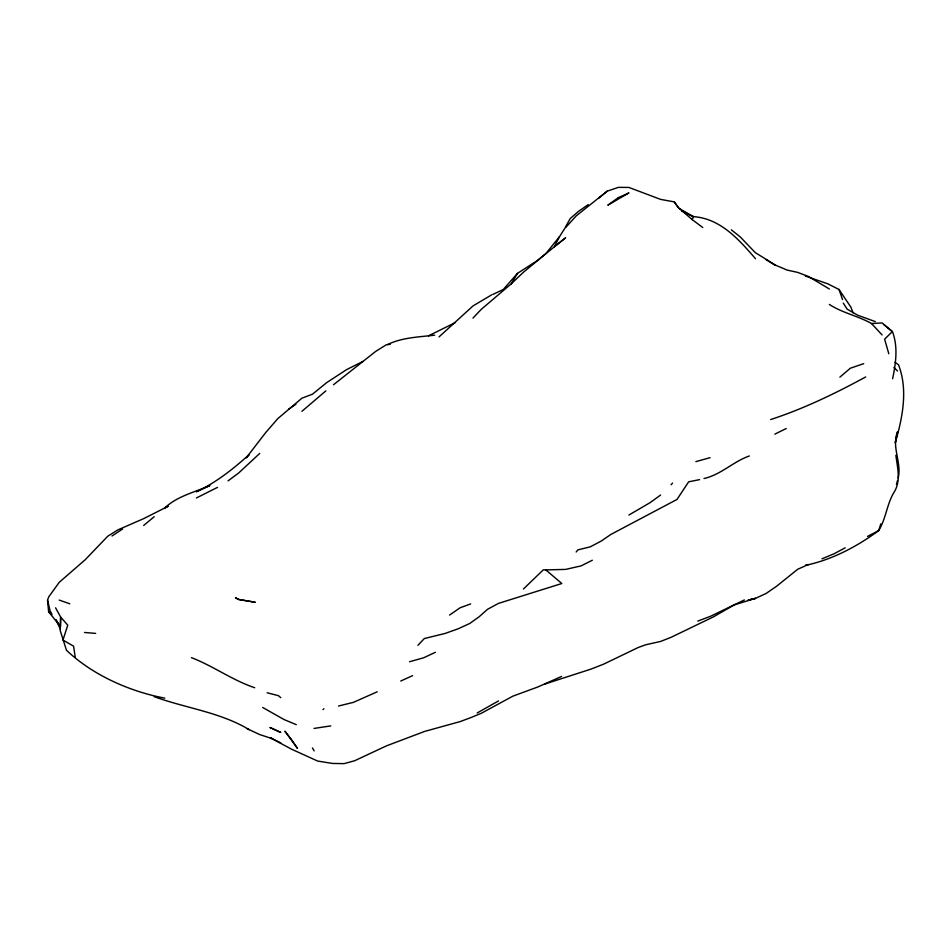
<?xml version="1.0" encoding="UTF-8"?>
<svg xmlns="http://www.w3.org/2000/svg" width="951" height="951" viewBox="0 0 951 951"><rect width="100%" height="100%" fill="white"/><g stroke="black" fill="none" stroke-linecap="round" stroke-linejoin="round"><path stroke-width="1.43" d="M60.507 626.626L60.638 617.08L55.586 607.82M270.286 727.527L280.795 732.448L270.001 727.646M892.644 378.712C895.783 363.282 898.16 347.365 892.644 332.089L882.1 322.924L871.544 323.542C858.04 315.922 842.479 312.962 829.355 304.451M472.968 318.11L481.23 309.372L511.234 283.838L517.475 273.377L537.41 260.515L546.076 253.335L559.461 236.704L564.632 228.656M896.448 484.451L897.506 480.528M898.208 477.901C901.905 462.709 891.313 447.041 897.506 431.873L895.295 442.786C902.428 417.858 908.253 389.922 898.493 364.78L894.986 362.295M880.816 523.894L878.665 530.634C857.267 546.397 832.351 559.652 806.139 565.203M59.556 625.318L48.632 611.838L47.55 600.271L48.715 596.895L59.259 582.297L85.186 559.759L107.736 536.233L117.865 529.897L143.66 518.64L168.172 506.265L164.749 507.929C177.54 495.97 194.444 492.392 209.862 485.569L196.405 491.762C215.96 482.644 233.197 469.033 249.15 454.602L246.238 457.835L265.721 432.55L277.823 418.606L301.895 398.196L312.439 394.201L326.799 382.54L346.604 369.618L362.89 361.428M702.765 227.527L692.209 219.61L693.493 216.638C720.489 218.504 738.998 239.64 755.51 258.72M559.461 236.704L554.385 246.749L523.43 272.248L511.234 283.838M565.06 227.753L570.208 218.552L578.672 211.253L588.253 204.608M576.175 551.996L577.875 549.892L590.262 546.837L601.294 541.024L610.934 534.403L676.993 499.453L688.643 481.824L699.591 479.625M671.109 484.772L672.535 483.06M517.475 273.377L503.245 289.52L492.939 294.406M565.619 227.61L576.175 215.913L607.178 191.175L618.364 187.371L628.92 187.442L660.565 199.377L674.283 201.885L679.133 208.352L692.209 219.61M417.929 645.313L424.324 638.549L444.973 633.485L458.037 628.849L469.782 623.452L479.209 616.712L487.506 609.318L498.395 603.421L561.827 583.522L545.791 569.887L543.259 569.875L523.43 589.014M322.995 709.624L323.875 708.721M439.029 336.904L473.039 305.901L491.774 294.786M259.694 453.461L238.594 473.063L228.05 480.861M301.895 411.331L325.872 390.861M839.899 377.131L850.337 368.227L863.722 363.651M143.66 525.475L154.205 516.702M598.512 198.343L607.178 191.175M333.539 384.727L375.74 351.371L386.284 344.773L390.243 344.369M660.565 495.055L650.02 502.699L628.92 515.026M449.585 615.059L460.129 607.76L470.674 603.921M288.617 409.215L295.88 404.282M112.004 535.995L122.56 529.018M498.502 700.935L477.164 712.977M455.16 322.662L428.485 335.846M845.177 547.835L834.217 553.696L821.997 558.819M196.405 497.967L217.506 487.387M867.538 536.388L878.665 530.634C886.273 518.307 886.879 503.186 894.725 491.18C900.954 480.005 897.34 467.203 895.878 455.291M592.354 560.222L581.085 565.893L565.928 569.328M774.851 434.143L786.227 428.532M377.202 691.805L353.344 702.385L338.532 706.022M865.683 376.953C835.156 393.536 803.785 408.74 770.667 419.546M435.368 652.303L423.718 657.759L409.536 661.753M400.74 681.035L412.544 675.662M749.364 455.969C733.233 461.58 720.929 474.739 704.025 478.519M561.577 676.446L537.707 687.026L512.874 696.156L481.23 713.321L470.674 717.672L460.129 721.595L424.693 731.402L386.439 745.869L354.64 760.752L344.096 763.629L332.517 763.451L317.634 761.05L291.339 749.091L270.25 737.714L280.795 742.945M744.383 599.938L710.528 616.272L697.796 621.098M387.556 344.535C402.285 337.462 418.737 337.034 434.655 335.18M695.882 461.639L710.088 457.657M544.519 684.138L591.035 669.088L603.612 664.167L638.109 647.548L645.574 644.802L660.565 641.45L671.109 637.301L713.309 616.926L734.41 604.836L755.51 598.357L766.054 593.507L776.61 586.232L797.699 569.269L808.255 564.561L805.616 565.167M747.878 600.247L755.51 598.357L748.532 599.962M314.044 728.43L330.758 725.898M545.791 569.887L565.156 569.423M84.544 632.474L95.671 633.402M75.248 657.367L73.572 646.157L62.956 640.106L67.747 625.164L60.638 617.08L60.222 630.608L66.475 650.258C92.532 675.044 129.681 691.496 164.749 698.153M154.205 696.774L154.597 696.821C185.968 708.198 220.347 712.275 249.15 729.643M267.136 692.756L278.429 695.68L280.795 697.701M875.312 321.616L857.731 315.233L847.175 309.146L843.275 303.119M805.366 276.04L827.774 283.814L839.02 289.496L850.824 307.042L853.118 312.855M272.093 738.618L259.694 734.564L247.105 728.68M59.259 600.093L69.815 603.802M296.272 724.65L284.028 719.538L262.714 707.496M254.725 687.739C232.353 680.215 213.345 666.104 191.46 657.652M692.031 216.008L693.493 216.638L681.665 210.837L692.031 216.008L679.133 208.352M766.054 259.623L775.434 265.46M829.355 288.985L808.255 276.396L797.699 272.402L787.155 270.084L775.6 265.198L755.249 252.597L740.223 236.906L731.355 229.845M48.715 611.957L52.032 614.548M883.812 324.541L892.442 331.495L884.62 339.174L888.805 353.76M893.892 367.443L897.578 371.009M871.544 323.542L882.1 334.954M674.283 201.885L677.98 207.366M58.593 623.82L55.943 619.79L60.472 629.36M51.604 613.454L50.13 610.97L47.55 600.271M312.439 747.938L314.151 750.886M839.02 289.496L842.586 299.613M555.075 246.166L554.385 246.749L565.619 237.798L555.075 246.166M618.364 197.618L607.82 205.19L628.92 192.91L618.364 197.618M255.106 602.256L238.725 599.522L235.479 597.799L238.594 599.403L255.106 602.256M291.339 739.414L284.931 731.212L297.449 748.342L291.339 739.414"/></g></svg>
